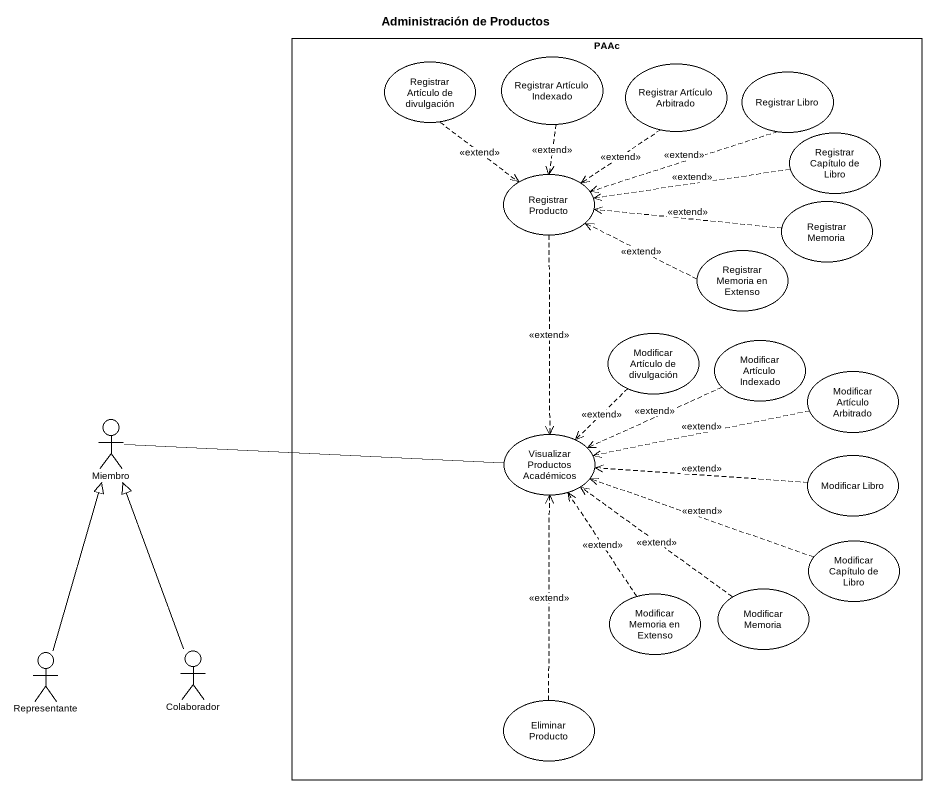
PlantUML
@startuml
title Administración de Productos
rectangle PAAc {
  usecase "Registrar Artículo de divulgación" as Registrar_Artículo_de #FFFFFF
  usecase "Registrar Artículo Indexado" as Registrar_Artículo_Indexado #FFFFFF
  usecase "Registrar Artículo Arbitrado" as Registrar_Artículo_Arbitrado #FFFFFF
  usecase "Registrar Libro" as Registrar_Libro #FFFFFF
  usecase "Registrar Capítulo de Libro" as Registrar_Capítulo_de_Libro #FFFFFF
  usecase "Registrar Producto" as Registrar_Producto #FFFFFF
  usecase "Registrar Memoria" as Registrar_Memoria #FFFFFF
  usecase "Registrar Memoria en Extenso" as Registrar_Memoria_en_Extenso #FFFFFF
  usecase "Modificar Artículo de divulgación" as Modificar_Artículo_de #FFFFFF
  usecase "Modificar Artículo Indexado" as Modificar_Artículo_Indexado #FFFFFF
  usecase "Modificar Artículo Arbitrado" as Modificar_Artículo_Arbitrado #FFFFFF
  usecase "Visualizar Productos Académicos" as Visualizar_Productos #FFFFFF
  usecase "Modificar Libro" as Modificar_Libro #FFFFFF
  usecase "Modificar Capítulo de Libro" as Modificar_Capítulo_de_Libro #FFFFFF
  usecase "Modificar Memoria en Extenso" as Modificar_Memoria_en_Extenso #FFFFFF
  usecase "Modificar Memoria" as Modificar_Memoria #FFFFFF
  usecase "Eliminar Producto" as Eliminar_Producto #FFFFFF
}
actor Miembro #FFFFFF
actor Representante #FFFFFF
actor Colaborador #FFFFFF
Registrar_Artículo_de ..> Registrar_Producto : <<extend>>
Registrar_Artículo_Indexado ..> Registrar_Producto : <<extend>>
Registrar_Artículo_Arbitrado ..> Registrar_Producto : <<extend>>
Registrar_Libro .left.> Registrar_Producto : <<extend>>
Registrar_Capítulo_de_Libro .left.> Registrar_Producto : <<extend>>
Registrar_Producto ..> Visualizar_Productos : <<extend>>
Registrar_Memoria .left.> Registrar_Producto : <<extend>>
Registrar_Memoria_en_Extenso .left.> Registrar_Producto : <<extend>>
Modificar_Artículo_de ..> Visualizar_Productos : <<extend>>
Modificar_Artículo_Indexado .left.> Visualizar_Productos : <<extend>>
Modificar_Artículo_Arbitrado .left.> Visualizar_Productos : <<extend>>
Miembro -right- Visualizar_Productos
Modificar_Libro .left.> Visualizar_Productos : <<extend>>
Modificar_Capítulo_de_Libro .left.> Visualizar_Productos : <<extend>>
Modificar_Memoria_en_Extenso .up.> Visualizar_Productos : <<extend>>
Modificar_Memoria .up.> Visualizar_Productos : <<extend>>
Representante -up-|> Miembro
Colaborador -up-|> Miembro
Eliminar_Producto .up.> Visualizar_Productos : <<extend>>
@enduml
